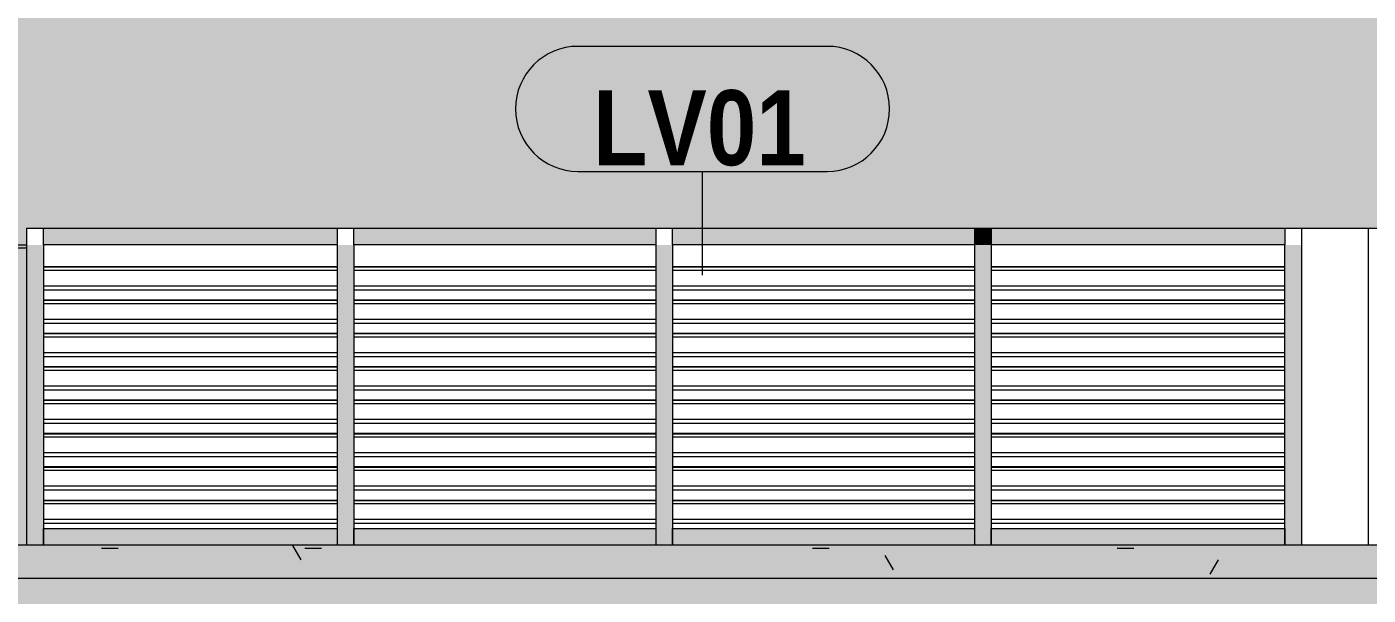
# Model space of a CAD drawing. Header units: millimetres. Extents: x 9199 to 175431, y -4466 to 35300.
# Drawn here: x 111376 to 115401, y 450 to 2154 of the extents above; entities that cross this region are included whole.
import ezdxf

# ---------------------------------------------------------------- set-up
doc = ezdxf.new("R2010")
doc.units = ezdxf.units.MM
for name, color, linetype, lineweight in [('A-DETL-GENF-2', 9, 'Continuous', 9), ('A-DETL-THIN', 151, 'Continuous', 9), ('A-GLAZ-CWMG', 51, 'Continuous', 9), ('A-WALL', 113, 'Continuous', 9), ('A-WALL-IDEN', 211, 'Continuous', 9), ('A-WALL-PATT', 111, 'Continuous', 9), ('A-WALL-PATT-2', 111, 'Continuous', 5), ('S-COLS', 52, 'Continuous', 9)]:
    doc.layers.add(name, color=color, linetype=linetype, lineweight=lineweight)
doc.styles.add('Arial_B', font='arialbd.ttf', dxfattribs={"width": 0.85, "height": 225})

# ---------------------------------------------------------------- blocks, each defined once
blk = doc.blocks.new('Rectangular Mullion - 50 x 100mm-3796220-TKCS_MẶT ĐỨNG HƯỚNG TÂY')
at = {"layer": 'A-GLAZ-CWMG'}
blk.add_hatch(color=256, dxfattribs=at).paths.add_polyline_path([(-69711.9, 1500), (-68830.8, 1500), (-68830.8, 1550), (-69711.9, 1550)])
for p, q in [((-69711.9, 1500), (-69711.9, 1550)), ((-68830.8, 1550), (-68830.8, 1500)), ((-68830.8, 1500), (-69711.9, 1500))]:
    blk.add_line(p, q, dxfattribs=at)
blk = doc.blocks.new('Rectangular Mullion - 50 x 100mm-3796221-TKCS_MẶT ĐỨNG HƯỚNG TÂY')
at = {"layer": 'A-GLAZ-CWMG'}
blk.add_hatch(color=256, dxfattribs=at).paths.add_polyline_path([(-67824.6, 1500), (-66918.4, 1500), (-66918.4, 1550), (-67824.6, 1550)])
for p, q in [((-67824.6, 1500), (-67824.6, 1550)), ((-66918.4, 1550), (-66918.4, 1500)), ((-66918.4, 1500), (-67824.6, 1500))]:
    blk.add_line(p, q, dxfattribs=at)
blk = doc.blocks.new('Rectangular Mullion - 50 x 100mm-3796222-TKCS_MẶT ĐỨNG HƯỚNG TÂY')
at = {"layer": 'A-GLAZ-CWMG'}
blk.add_hatch(color=256, dxfattribs=at).paths.add_polyline_path([(-66868.4, 600), (-65987.2, 600), (-65987.2, 650), (-66868.4, 650)])
for p, q in [((-66868.4, 600), (-66868.4, 650)), ((-66868.4, 650), (-65987.2, 650)), ((-65987.2, 650), (-65987.2, 600))]:
    blk.add_line(p, q, dxfattribs=at)
blk = doc.blocks.new('Rectangular Mullion - 50 x 100mm-3796223-TKCS_MẶT ĐỨNG HƯỚNG TÂY')
at = {"layer": 'A-GLAZ-CWMG'}
blk.add_hatch(color=256, dxfattribs=at).paths.add_polyline_path([(-67003.6, 600), (-66918.4, 600), (-66918.4, 650), (-67824.6, 650), (-67824.6, 600)])
for p, q in [((-67824.6, 600), (-67824.6, 650)), ((-67824.6, 650), (-66918.4, 650)), ((-66918.4, 650), (-66918.4, 600))]:
    blk.add_line(p, q, dxfattribs=at)
blk = doc.blocks.new('Rectangular Mullion - 50 x 100mm-V168-TKCS_MẶT ĐỨNG HƯỚNG TÂY')
at = {"layer": 'A-GLAZ-CWMG'}
blk.add_hatch(color=256, dxfattribs=at).paths.add_polyline_path([(-21335.3, 600), (-21335.3, 700), (-21385.3, 700), (-21385.3, 600)])
blk.add_line((-21335.3, 700), (-21335.3, 600), dxfattribs=at)
blk = doc.blocks.new('Rectangular Mullion - 50 x 100mm-V169-TKCS_MẶT ĐỨNG HƯỚNG TÂY')
at = {"layer": 'A-GLAZ-CWMG'}
blk.add_hatch(color=256, dxfattribs=at).paths.add_polyline_path([(-21335.3, 700), (-21335.3, 800), (-21385.3, 800), (-21385.3, 700)])
blk.add_line((-21335.3, 800), (-21335.3, 700), dxfattribs=at)
blk = doc.blocks.new('Rectangular Mullion - 50 x 100mm-2333211-TKCS_MẶT ĐỨNG HƯỚNG TÂY')
at = {"layer": 'A-GLAZ-CWMG'}
blk.add_hatch(color=256, dxfattribs=at).paths.add_polyline_path([(-40586.9, 600), (-40586.9, 700), (-40636.9, 700), (-40636.9, 600)])
blk.add_line((-40636.9, 600), (-40636.9, 700), dxfattribs=at)
blk = doc.blocks.new('Rectangular Mullion - 50 x 100mm-2333212-TKCS_MẶT ĐỨNG HƯỚNG TÂY')
at = {"layer": 'A-GLAZ-CWMG'}
blk.add_hatch(color=256, dxfattribs=at).paths.add_polyline_path([(-17604.9, 700), (-17586.9, 700), (-17586.9, 800), (-17636.9, 800), (-17636.9, 700)])
blk.add_line((-17636.9, 700), (-17636.9, 800), dxfattribs=at)
blk = doc.blocks.new('Rectangular Mullion - MULLION LA SACH-3796224-TKCS_MẶT ĐỨNG HƯỚNG TÂY')
at = {"layer": 'A-GLAZ-CWMG'}
for p, q in [((-65987.2, 734.3), (-66868.4, 734.3)), ((-65987.2, 733.3), (-66868.4, 733.3)), ((-65987.2, 733.2), (-66868.4, 733.2)), ((-65987.2, 723.5), (-66868.4, 723.5)), ((-65987.2, 676.5), (-66868.4, 676.5)), ((-65987.2, 665), (-66868.4, 665)), ((-65987.2, 664.8), (-66868.4, 664.8))]:
    blk.add_line(p, q, dxfattribs=at)
blk = doc.blocks.new('Rectangular Mullion - MULLION LA SACH-3796225-TKCS_MẶT ĐỨNG HƯỚNG TÂY')
at = {"layer": 'A-GLAZ-CWMG'}
for p, q in [((-66918.4, 734.3), (-67824.6, 734.3)), ((-66918.4, 733.3), (-67824.6, 733.3)), ((-66918.4, 733.2), (-67824.6, 733.2)), ((-66918.4, 723.5), (-67824.6, 723.5)), ((-66918.4, 676.5), (-67824.6, 676.5)), ((-66918.4, 665), (-67824.6, 665)), ((-66918.4, 664.8), (-67824.6, 664.8))]:
    blk.add_line(p, q, dxfattribs=at)
blk = doc.blocks.new('Rectangular Mullion - 50 x 100mm-V171-TKCS_MẶT ĐỨNG HƯỚNG TÂY')
at = {"layer": 'A-GLAZ-CWMG'}
blk.add_hatch(color=256, dxfattribs=at).paths.add_polyline_path([(-18511.5, 600), (-18511.5, 700), (-18561.5, 700), (-18561.5, 600)])
for p, q in [((-18561.5, 700), (-18561.5, 600)), ((-18511.5, 700), (-18511.5, 600))]:
    blk.add_line(p, q, dxfattribs=at)
blk = doc.blocks.new('Rectangular Mullion - 50 x 100mm-2333205-TKCS_MẶT ĐỨNG HƯỚNG TÂY')
at = {"layer": 'A-GLAZ-CWMG'}
blk.add_hatch(color=256, dxfattribs=at).paths.add_polyline_path([(-13113.2, 2100), (-13113.2, 2200), (-13163.2, 2200), (-13163.2, 2100)])
for p, q in [((-13163.2, 2200), (-13163.2, 2100)), ((-13113.2, 2200), (-13113.2, 2100))]:
    blk.add_line(p, q, dxfattribs=at)
blk = doc.blocks.new('Rectangular Mullion - 50 x 100mm-3082126-TKCS_MẶT ĐỨNG HƯỚNG TÂY')
at = {"layer": 'A-GLAZ-CWMG'}
blk.add_hatch(color=256, dxfattribs=at).paths.add_polyline_path([(-20460.7, 1500), (-20410.7, 1500), (-20410.7, 1550), (-20460.7, 1550)])
for p, q in [((-20460.7, 1550), (-20460.7, 1500)), ((-20410.7, 1550), (-20410.7, 1500))]:
    blk.add_line(p, q, dxfattribs=at)
blk = doc.blocks.new('CTL_WALL TAG NO MARK - 10-2062273-TKCS_MẶT ĐỨNG HƯỚNG TÂY')
at = {"layer": 'A-WALL-IDEN'}
for p, q in [((-15159.4, 30418.1), (-15907, 30418.1)), ((-15907, 30043.1), (-15159.4, 30043.1))]:
    blk.add_line(p, q, dxfattribs=at)
for centre, start, end in [((-15907, 30230.6), 90, 270), ((-15159.4, 30230.6), 270, 90)]:
    blk.add_arc(centre, 187.5, start, end, dxfattribs=at)

msp = doc.modelspace()

# ---------------------------------------------------------------- hatches: boundary and pattern name
at = {"layer": 'A-DETL-GENF-2'}
h = msp.add_hatch(dxfattribs=at)
h.set_pattern_fill('FP_33', color=256, style=0, pattern_type=2)
h.set_pattern_definition([(0, (129582.6, 1200), (725.805, 725.805), [725.805, -725.805]), (0, (129582.6, 1472.2), (725.805, 725.805), [725.805, -725.805]), (0, (129582.6, 1744.35), (725.805, 725.805), [725.805, -725.805]), (90, (129673.3, 1835.1), (-725.805, 725.805), [725.805, -725.805]), (90, (129945.5, 1835.1), (-725.805, 725.805), [725.805, -725.805]), (90, (130217.7, 1835.1), (-725.805, 725.805), [725.805, -725.805])])
h.paths.add_polyline_path([(100378.3, -955.5), (168101.5, -955.5), (168101.5, 500), (100378.3, 500), (100378.3, -407.6)])
at = {"layer": 'A-WALL-PATT'}
h = msp.add_hatch(dxfattribs=at)
h.set_pattern_fill('FP_27', color=256, style=0, pattern_type=2)
h.set_pattern_definition([(0, (129582.6, 1200), (1219.2, 304.8), [50.292, -864.108, 50.292, -864.108, -4876.8]), (0, (129582.6, 1200), (1219.2, 304.8), [-1828.8, 50.292, -1778.508, 50.292, -864.108, -2133.6]), (0, (129582.6, 1200), (1219.2, 304.8), [-4572, 50.292, -559.308, 50.292, -1473.708]), (120, (130039.8, 1352.4), (-873.5645, 903.458), [50.292, -864.108, 50.292, -5740.908]), (120, (130039.8, 1352.4), (-873.5645, 903.458), [-964.692, -864.108, 50.292, -1778.508, -3048]), (120, (130039.8, 1352.4), (-873.5645, 903.458), [-3657.6, 50.292, -864.108, 50.292, -2083.308]), (120, (130039.8, 1352.4), (-873.5645, 903.458), [-4622.292, -559.308, 50.292, -1473.708]), (240, (130192.2, 1962), (-345.6355, -1208.258), [50.292, -864.108, 50.292, -5740.908]), (240, (130192.2, 1962), (-345.6355, -1208.258), [-964.692, -864.108, 50.292, -1778.508, -3048]), (240, (130192.2, 1962), (-345.6355, -1208.258), [-3657.6, 50.292, -864.108, 50.292, -2083.308]), (240, (130192.2, 1962), (-345.6355, -1208.258), [-4622.292, -559.308, 50.292, -1473.708])])
h.paths.add_polyline_path([(119051.8, 500), (119051.8, 600), (106801.2, 600), (106801.2, 500), (118896.4, 500)])
h = msp.add_hatch(dxfattribs=at)
h.set_pattern_fill('FP_28', color=256, style=0, pattern_type=2)
h.set_pattern_definition([(349.695, (119240.804, 869.39), (3657.59817, -609.61005), [68.155, -6747.38]), (0, (119307.86, 857.2), (609.6, 609.6), [67.056, -542.544]), (18.435, (119374.92, 857.2), (1219.1992, 609.6016), [57.832, -1869.893]), (172.875, (119429.78, 875.49), (4267.1994, -609.5991), [49.148, -4865.604]), (174.806, (119381.01, 881.584), (6096.00395, -609.55472), [67.333, -6665.92]), (194.036, (119313.96, 887.68), (-1828.8022, -609.5924), [75.403, -2438.042]), (9.462, (119289.57, 869.39), (3048.00504, 609.5835), [37.08, -3670.97]), (353.66, (119326.15, 875.49), (-4876.8008, 609.5835), [55.202, -5464.96]), (185.711, (119381.01, 869.39), (-5486.3951, -609.63944), [61.264, -6065.139]), (168.69, (119320.05, 863.3), (2438.4, -609.6026), [31.084, -3077.28]), (354.806, (119185.94, 863.296), (-6096.00395, 609.55472), [67.333, -6665.92]), (348.69, (119253, 857.2), (-2438.4, 609.6026), [62.167, -3046.194]), (0, (119313.96, 845), (609.6, 609.6), [73.152, -536.448]), (20.556, (119387.11, 845.01), (3048.0001, 1219.19697), [52.084, -5156.34]), (3.814, (119435.876, 863.296), (8534.40115, 609.58889), [91.643, -9072.654]), (354.806, (119527.316, 869.39), (-6096.00395, 609.55472), [67.333, -6665.92]), (0, (119594.4, 863.3), (609.6, 609.6), [67.056, -542.544]), (5.194, (119051.83, 863.296), (6096.00395, 609.55472), [67.333, -6665.92]), (354.806, (119118.884, 869.39), (-6096.00395, 609.55472), [67.333, -6665.92]), (0, (119051.8, 875.5), (609.6, 609.6), [36.576, -573.024]), (5.194, (119088.404, 875.49), (6096.00395, 609.55472), [67.333, -6665.92]), (0, (119155.46, 881.6), (609.6, 609.6), [60.96, -548.64]), (10.305, (119216.42, 881.584), (-3657.59817, -609.61005), [68.155, -6747.38]), (5.194, (119283.476, 893.776), (6096.00395, 609.55472), [67.333, -6665.92]), (354.806, (119350.53, 899.87), (-6096.00395, 609.55472), [67.333, -6665.92]), (354.806, (119417.59, 893.776), (-6096.00395, 609.55472), [67.333, -6665.92]), (351.87, (119484.644, 887.68), (-3657.60043, 609.5929), [86.21, -4224.312]), (0, (119570, 875.5), (609.6, 609.6), [91.44, -518.16]), (347.471, (119545.604, 509.73), (3047.99888, -609.61085), [56.202, -5564.033]), (354.289, (119600.47, 497.536), (-5486.3951, 609.63944), [61.264, -6065.139]), (8.13, (119545.604, 509.73), (3657.60043, 609.5929), [43.105, -4267.418]), (9.462, (119588.28, 515.82), (3048.00504, 609.5835), [74.16, -3633.892]), (0, (119051.8, 528), (609.6, 609.6), [73.152, -536.448]), (350.538, (119124.98, 528.02), (-3048.005, 609.5835), [37.08, -3670.97]), (201.801, (119161.56, 521.92), (1828.8045, 609.5868), [32.828, -3249.968]), (192.995, (119131.076, 509.73), (5486.39314, 1219.23746), [81.331, -8051.747]), (352.875, (119612.66, 509.73), (-4267.1994, 609.5991), [49.148, -4865.604]), (7.125, (119612.66, 509.73), (4267.1994, 609.5991), [49.148, -4865.604]), (0, (119051.8, 515.8), (609.6, 609.6), [48.768, -560.832]), (194.036, (119100.6, 515.82), (-1828.8022, -609.5924), [50.27, -2463.177]), (356.633, (119185.94, 534.112), (-9753.59439, 609.69188), [103.811, -10277.302]), (357.709, (119289.572, 528.016), (-14630.39665, 609.69909), [152.522, -15099.665]), (3.18, (119441.972, 521.92), (10363.19831, 609.63121), [109.897, -10879.823]), (9.462, (119551.7, 528.02), (3048.00504, 609.5835), [111.242, -3596.81]), (10.305, (119051.83, 473.15), (-3657.59817, -609.61005), [68.155, -6747.38]), (15.945, (119118.884, 485.34), (-2438.4042, -609.58315), [88.76, -4349.196]), (0, (119204.2, 509.7), (609.6, 609.6), [79.248, -530.352]), (351.87, (119283.48, 509.73), (-3657.60043, 609.5929), [86.21, -4224.312]), (3.576, (119368.82, 497.536), (9144.00297, 609.5468), [97.726, -9674.906]), (351.254, (119466.356, 503.63), (4267.20096, -609.58783), [80.18, -7937.856]), (345.964, (119545.6, 491.44), (-1828.8022, 609.5924), [75.403, -2438.042]), (0, (119618.76, 473.15), (609.6, 609.6), [42.672, -566.928]), (174.806, (119185.94, 534.11), (6096.00395, -609.55472), [134.665, -6598.587]), (355.236, (119051.83, 570.69), (-6705.59647, 609.64143), [146.811, -7193.745]), (0, (119198.13, 558.5), (609.6, 609.6), [140.208, -469.392]), (4.086, (119338.34, 558.496), (7924.79503, 609.65274), [171.123, -8385.02]), (0, (119509, 570.7), (609.6, 609.6), [152.4, -457.2]), (7.125, (119051.83, 442.67), (4267.1994, 609.5991), [147.443, -4767.31]), (6.34, (119198.13, 460.96), (4876.8008, 609.5835), [110.403, -5409.758]), (357.51, (119307.86, 473.152), (-13411.196973, 609.70439), [140.34, -13893.706]), (353.48, (119448.068, 467.056), (-15849.59217, 1828.855172), [214.749, -21260.135]), (3.013, (119051.83, 838.912), (10972.79715, 609.6408), [115.984, -11482.446]), (351.87, (119167.65, 845.01), (-3657.60043, 609.5929), [129.316, -4181.208]), (357.614, (119295.668, 826.72), (-14020.79943, 609.613717), [146.431, -14496.664]), (10.62, (119441.972, 820.624), (-6705.59246, -1219.23973), [99.236, -9824.334]), (0, (119539.5, 838.9), (609.6, 609.6), [121.92, -487.68]), (356.82, (119051.83, 912.064), (-10363.19831, 609.63121), [109.897, -10879.823]), (6.009, (119161.556, 905.968), (-6095.99899, -609.599175), [116.464, -11529.929]), (6.71, (119277.38, 918.16), (-5486.39734, -609.61573), [104.346, -10330.325]), (354.289, (119381.01, 930.35), (-5486.3951, 609.63944), [122.528, -6003.877]), (347.905, (119502.932, 918.16), (-5486.39487, 1219.22295), [87.281, -8640.862]), (9.462, (119588.28, 899.87), (3048.00504, 609.5835), [74.16, -3633.892]), (3.814, (119051.83, 796.24), (8534.40115, 609.58889), [91.643, -9072.654]), (347.196, (119143.268, 802.336), (-7924.80896, 1828.76326), [137.532, -13615.67]), (0, (119277.4, 771.86), (609.6, 609.6), [152.4, -457.2]), (5.44, (119429.78, 771.856), (-6705.60249, -609.56085), [128.595, -12730.932]), (6.71, (119557.796, 784.048), (-5486.397345, -609.61573), [104.346, -10330.325]), (0, (119051.8, 954.74), (609.6, 609.6), [103.632, -505.968]), (8.13, (119155.46, 954.74), (3657.60043, 609.5929), [172.42, -4138.102]), (357.614, (119326.148, 979.12), (-14020.79943, 609.613717), [146.431, -14496.664]), (354.472, (119472.452, 973.024), (12801.59101, -1219.302898), [189.859, -18796.025]), (6.843, (119051.828, 400), (-10363.195037, -1219.241277), [153.494, -15195.842]), (0, (119204.2, 418.3), (609.6, 609.6), [170.688, -438.912]), (356.348, (119374.916, 418.288), (-18897.604963, 1219.126665), [287.095, -28422.422]), (0, (119051.8, 613.36), (609.6, 609.6), [146.304, -463.296]), (4.764, (119198.13, 613.36), (6705.59647, 609.64143), [146.811, -7193.745]), (358.152, (119344.436, 625.552), (-18287.996238, 609.724117), [189.074, -18718.355]), (357.274, (119533.412, 619.456), (-12192.004244, 609.53415), [128.161, -12687.945]), (354.806, (119051.83, 710.896), (-6096.00395, 609.55472), [134.665, -6598.587]), (0, (119185.94, 698.7), (609.6, 609.6), [195.072, -414.528]), (1.909, (119381.012, 698.704), (17678.40105, 609.553228), [182.982, -18115.176]), (3.576, (119563.892, 704.8), (9144.00297, 609.5468), [97.726, -9674.906])])
h.paths.add_polyline_path([(119051.8, 500), (119051.8, 600), (106801.2, 600), (106801.2, 500), (118896.4, 500)])
at = {"layer": 'A-WALL-PATT-2'}
h = msp.add_hatch(color=256, dxfattribs=at)
h.paths.add_polyline_path([(107897.9, 600), (108101.3, 600), (108101.3, 1490), (107897.9, 1490), (107897.9, 688.4)])
h.paths.add_polyline_path([(111026.2, 600), (111376.4, 600), (111376.4, 1490), (111026.2, 1490), (111026.2, 688.4)])
h.paths.add_polyline_path([(111026.2, 1500), (111376.4, 1500), (111376.4, 1550), (116104.9, 1550), (116104.9, 2200), (107897.9, 2200), (107897.9, 1500), (108101.3, 1500), (108101.3, 1550), (111026.2, 1550)])
msp.add_hatch(color=256, dxfattribs=at).paths.add_polyline_path([(111026.2, 1490), (111376.4, 1490), (111376.4, 1500), (111026.2, 1500)])

# ---------------------------------------------------------------- linework, layer by layer
at = {"layer": 'A-DETL-THIN'}
msp.add_line((168101.5, 500), (100378.3, 500), dxfattribs=at)
at = {"layer": 'A-WALL'}
for p, q in [((111376.4, 600), (111376.4, 1550)), ((111376.4, 1550), (119226.2, 1550)), ((115400.9, 1550), (115400.9, 600)), ((111026.2, 1500), (111376.4, 1500)), ((111376.4, 1490), (111026.2, 1490)), ((140751.8, 600), (101791.2, 600))]:
    msp.add_line(p, q, dxfattribs=at)
at = {"layer": 'A-WALL-IDEN'}
msp.add_line((113403.8, 1409.6), (113403.8, 1720.7), dxfattribs=at)
at = {"layer": 'S-COLS'}
msp.add_line((115200.9, 1550), (115200.9, 600), dxfattribs=at)

# ---------------------------------------------------------------- block references
at = {"layer": 'A-GLAZ-CWMG'}
for name, p in [('Rectangular Mullion - 50 x 100mm-3796220-TKCS_MẶT ĐỨNG HƯỚNG TÂY', (181138.2, 0)), ('Rectangular Mullion - 50 x 100mm-3796221-TKCS_MẶT ĐỨNG HƯỚNG TÂY', (180182, 0)), ('Rectangular Mullion - 50 x 100mm-3796221-TKCS_MẶT ĐỨNG HƯỚNG TÂY', (181138.2, 0)), ('Rectangular Mullion - 50 x 100mm-3082126-TKCS_MẶT ĐỨNG HƯỚNG TÂY', (134680.5, 0)), ('Rectangular Mullion - 50 x 100mm-3796220-TKCS_MẶT ĐỨNG HƯỚNG TÂY', (183981.7, 0)), ('Rectangular Mullion - 50 x 100mm-V169-TKCS_MẶT ĐỨNG HƯỚNG TÂY', (132761.5, 700)), ('Rectangular Mullion - 50 x 100mm-2333205-TKCS_MẶT ĐỨNG HƯỚNG TÂY', (125470.6, -700)), ('Rectangular Mullion - 50 x 100mm-2333205-TKCS_MẶT ĐỨNG HƯỚNG TÂY', (126426.8, -700)), ('Rectangular Mullion - 50 x 100mm-2333205-TKCS_MẶT ĐỨNG HƯỚNG TÂY', (127383, -700)), ('Rectangular Mullion - 50 x 100mm-2333212-TKCS_MẶT ĐỨNG HƯỚNG TÂY', (132787.9, 700)), ('Rectangular Mullion - MULLION LA SACH-3796224-TKCS_MẶT ĐỨNG HƯỚNG TÂY', (178294.6, 700)), ('Rectangular Mullion - MULLION LA SACH-3796225-TKCS_MẶT ĐỨNG HƯỚNG TÂY', (180182, 700)), ('Rectangular Mullion - MULLION LA SACH-3796225-TKCS_MẶT ĐỨNG HƯỚNG TÂY', (181138.2, 700)), ('Rectangular Mullion - MULLION LA SACH-3796224-TKCS_MẶT ĐỨNG HƯỚNG TÂY', (181138.2, 700)), ('Rectangular Mullion - 50 x 100mm-V169-TKCS_MẶT ĐỨNG HƯỚNG TÂY', (132761.5, 600)), ('Rectangular Mullion - 50 x 100mm-2333205-TKCS_MẶT ĐỨNG HƯỚNG TÂY', (125470.6, -800)), ('Rectangular Mullion - 50 x 100mm-2333205-TKCS_MẶT ĐỨNG HƯỚNG TÂY', (126426.8, -800)), ('Rectangular Mullion - 50 x 100mm-2333205-TKCS_MẶT ĐỨNG HƯỚNG TÂY', (127383, -800)), ('Rectangular Mullion - 50 x 100mm-2333212-TKCS_MẶT ĐỨNG HƯỚNG TÂY', (132787.9, 600)), ('Rectangular Mullion - MULLION LA SACH-3796224-TKCS_MẶT ĐỨNG HƯỚNG TÂY', (178294.6, 600)), ('Rectangular Mullion - MULLION LA SACH-3796225-TKCS_MẶT ĐỨNG HƯỚNG TÂY', (180182, 600)), ('Rectangular Mullion - MULLION LA SACH-3796225-TKCS_MẶT ĐỨNG HƯỚNG TÂY', (181138.2, 600)), ('Rectangular Mullion - MULLION LA SACH-3796224-TKCS_MẶT ĐỨNG HƯỚNG TÂY', (181138.2, 600)), ('Rectangular Mullion - 50 x 100mm-V169-TKCS_MẶT ĐỨNG HƯỚNG TÂY', (132761.5, 500)), ('Rectangular Mullion - 50 x 100mm-2333205-TKCS_MẶT ĐỨNG HƯỚNG TÂY', (125470.6, -900)), ('Rectangular Mullion - 50 x 100mm-2333205-TKCS_MẶT ĐỨNG HƯỚNG TÂY', (126426.8, -900)), ('Rectangular Mullion - 50 x 100mm-2333205-TKCS_MẶT ĐỨNG HƯỚNG TÂY', (127383, -900)), ('Rectangular Mullion - 50 x 100mm-2333212-TKCS_MẶT ĐỨNG HƯỚNG TÂY', (132787.9, 500)), ('Rectangular Mullion - MULLION LA SACH-3796224-TKCS_MẶT ĐỨNG HƯỚNG TÂY', (178294.6, 500)), ('Rectangular Mullion - MULLION LA SACH-3796225-TKCS_MẶT ĐỨNG HƯỚNG TÂY', (180182, 500)), ('Rectangular Mullion - MULLION LA SACH-3796225-TKCS_MẶT ĐỨNG HƯỚNG TÂY', (181138.2, 500)), ('Rectangular Mullion - MULLION LA SACH-3796224-TKCS_MẶT ĐỨNG HƯỚNG TÂY', (181138.2, 500)), ('Rectangular Mullion - 50 x 100mm-V169-TKCS_MẶT ĐỨNG HƯỚNG TÂY', (132761.5, 400)), ('Rectangular Mullion - 50 x 100mm-2333205-TKCS_MẶT ĐỨNG HƯỚNG TÂY', (125470.6, -1000)), ('Rectangular Mullion - 50 x 100mm-2333205-TKCS_MẶT ĐỨNG HƯỚNG TÂY', (126426.8, -1000)), ('Rectangular Mullion - 50 x 100mm-2333205-TKCS_MẶT ĐỨNG HƯỚNG TÂY', (127383, -1000)), ('Rectangular Mullion - 50 x 100mm-2333212-TKCS_MẶT ĐỨNG HƯỚNG TÂY', (132787.9, 400)), ('Rectangular Mullion - MULLION LA SACH-3796224-TKCS_MẶT ĐỨNG HƯỚNG TÂY', (178294.6, 400)), ('Rectangular Mullion - MULLION LA SACH-3796225-TKCS_MẶT ĐỨNG HƯỚNG TÂY', (180182, 400)), ('Rectangular Mullion - MULLION LA SACH-3796225-TKCS_MẶT ĐỨNG HƯỚNG TÂY', (181138.2, 400)), ('Rectangular Mullion - MULLION LA SACH-3796224-TKCS_MẶT ĐỨNG HƯỚNG TÂY', (181138.2, 400)), ('Rectangular Mullion - 50 x 100mm-V169-TKCS_MẶT ĐỨNG HƯỚNG TÂY', (132761.5, 300)), ('Rectangular Mullion - 50 x 100mm-2333205-TKCS_MẶT ĐỨNG HƯỚNG TÂY', (125470.6, -1100)), ('Rectangular Mullion - 50 x 100mm-2333205-TKCS_MẶT ĐỨNG HƯỚNG TÂY', (126426.8, -1100)), ('Rectangular Mullion - 50 x 100mm-2333205-TKCS_MẶT ĐỨNG HƯỚNG TÂY', (127383, -1100)), ('Rectangular Mullion - 50 x 100mm-2333212-TKCS_MẶT ĐỨNG HƯỚNG TÂY', (132787.9, 300)), ('Rectangular Mullion - MULLION LA SACH-3796224-TKCS_MẶT ĐỨNG HƯỚNG TÂY', (178294.6, 300)), ('Rectangular Mullion - MULLION LA SACH-3796225-TKCS_MẶT ĐỨNG HƯỚNG TÂY', (180182, 300)), ('Rectangular Mullion - MULLION LA SACH-3796225-TKCS_MẶT ĐỨNG HƯỚNG TÂY', (181138.2, 300)), ('Rectangular Mullion - MULLION LA SACH-3796224-TKCS_MẶT ĐỨNG HƯỚNG TÂY', (181138.2, 300)), ('Rectangular Mullion - 50 x 100mm-V169-TKCS_MẶT ĐỨNG HƯỚNG TÂY', (132761.5, 200)), ('Rectangular Mullion - 50 x 100mm-2333205-TKCS_MẶT ĐỨNG HƯỚNG TÂY', (125470.6, -1200)), ('Rectangular Mullion - 50 x 100mm-2333205-TKCS_MẶT ĐỨNG HƯỚNG TÂY', (126426.8, -1200)), ('Rectangular Mullion - 50 x 100mm-2333205-TKCS_MẶT ĐỨNG HƯỚNG TÂY', (127383, -1200)), ('Rectangular Mullion - 50 x 100mm-2333212-TKCS_MẶT ĐỨNG HƯỚNG TÂY', (132787.9, 200)), ('Rectangular Mullion - MULLION LA SACH-3796224-TKCS_MẶT ĐỨNG HƯỚNG TÂY', (178294.6, 200)), ('Rectangular Mullion - MULLION LA SACH-3796225-TKCS_MẶT ĐỨNG HƯỚNG TÂY', (180182, 200)), ('Rectangular Mullion - MULLION LA SACH-3796225-TKCS_MẶT ĐỨNG HƯỚNG TÂY', (181138.2, 200)), ('Rectangular Mullion - MULLION LA SACH-3796224-TKCS_MẶT ĐỨNG HƯỚNG TÂY', (181138.2, 200)), ('Rectangular Mullion - 50 x 100mm-V169-TKCS_MẶT ĐỨNG HƯỚNG TÂY', (132761.5, 100)), ('Rectangular Mullion - 50 x 100mm-2333205-TKCS_MẶT ĐỨNG HƯỚNG TÂY', (125470.6, -1300)), ('Rectangular Mullion - 50 x 100mm-2333205-TKCS_MẶT ĐỨNG HƯỚNG TÂY', (126426.8, -1300)), ('Rectangular Mullion - 50 x 100mm-2333205-TKCS_MẶT ĐỨNG HƯỚNG TÂY', (127383, -1300)), ('Rectangular Mullion - 50 x 100mm-2333212-TKCS_MẶT ĐỨNG HƯỚNG TÂY', (132787.9, 100)), ('Rectangular Mullion - MULLION LA SACH-3796224-TKCS_MẶT ĐỨNG HƯỚNG TÂY', (178294.6, 100)), ('Rectangular Mullion - MULLION LA SACH-3796225-TKCS_MẶT ĐỨNG HƯỚNG TÂY', (180182, 100)), ('Rectangular Mullion - MULLION LA SACH-3796225-TKCS_MẶT ĐỨNG HƯỚNG TÂY', (181138.2, 100)), ('Rectangular Mullion - MULLION LA SACH-3796224-TKCS_MẶT ĐỨNG HƯỚNG TÂY', (181138.2, 100)), ('Rectangular Mullion - 50 x 100mm-V169-TKCS_MẶT ĐỨNG HƯỚNG TÂY', (132761.5, 0)), ('Rectangular Mullion - 50 x 100mm-2333205-TKCS_MẶT ĐỨNG HƯỚNG TÂY', (125470.6, -1400)), ('Rectangular Mullion - 50 x 100mm-2333205-TKCS_MẶT ĐỨNG HƯỚNG TÂY', (126426.8, -1400)), ('Rectangular Mullion - 50 x 100mm-2333205-TKCS_MẶT ĐỨNG HƯỚNG TÂY', (127383, -1400)), ('Rectangular Mullion - 50 x 100mm-2333212-TKCS_MẶT ĐỨNG HƯỚNG TÂY', (132787.9, 0)), ('Rectangular Mullion - MULLION LA SACH-3796224-TKCS_MẶT ĐỨNG HƯỚNG TÂY', (178294.6, 0)), ('Rectangular Mullion - MULLION LA SACH-3796225-TKCS_MẶT ĐỨNG HƯỚNG TÂY', (180182, 0)), ('Rectangular Mullion - MULLION LA SACH-3796225-TKCS_MẶT ĐỨNG HƯỚNG TÂY', (181138.2, 0)), ('Rectangular Mullion - MULLION LA SACH-3796224-TKCS_MẶT ĐỨNG HƯỚNG TÂY', (181138.2, 0)), ('Rectangular Mullion - 50 x 100mm-V168-TKCS_MẶT ĐỨNG HƯỚNG TÂY', (132761.5, 0)), ('Rectangular Mullion - 50 x 100mm-V171-TKCS_MẶT ĐỨNG HƯỚNG TÂY', (130868.9, 0)), ('Rectangular Mullion - 50 x 100mm-V171-TKCS_MẶT ĐỨNG HƯỚNG TÂY', (131825.1, 0)), ('Rectangular Mullion - 50 x 100mm-V171-TKCS_MẶT ĐỨNG HƯỚNG TÂY', (132781.3, 0)), ('Rectangular Mullion - 50 x 100mm-2333211-TKCS_MẶT ĐỨNG HƯỚNG TÂY', (155787.9, 0)), ('Rectangular Mullion - 50 x 100mm-3796222-TKCS_MẶT ĐỨNG HƯỚNG TÂY', (178294.6, 0)), ('Rectangular Mullion - 50 x 100mm-3796223-TKCS_MẶT ĐỨNG HƯỚNG TÂY', (180182, 0)), ('Rectangular Mullion - 50 x 100mm-3796223-TKCS_MẶT ĐỨNG HƯỚNG TÂY', (181138.2, 0)), ('Rectangular Mullion - 50 x 100mm-3796222-TKCS_MẶT ĐỨNG HƯỚNG TÂY', (181138.2, 0))]:
    msp.add_blockref(name, p, dxfattribs=at)
at = {"layer": 'A-WALL-IDEN'}
msp.add_blockref('CTL_WALL TAG NO MARK - 10-2062273-TKCS_MẶT ĐỨNG HƯỚNG TÂY', (128937, -28322.4), dxfattribs=at)

# ---------------------------------------------------------------- texts
at = {"layer": 'A-WALL-IDEN', "insert": (113394.5, 1850.1), "char_height": 225, "width": 657.9, "attachment_point": 5, "line_spacing_factor": 0.936439, "style": 'Arial_B'}
msp.add_mtext('\\pt6.37425,12.75075,19.125,25.49925,31.87575,38.25,44.62425,51.00075,57.375,63.74925,70.12575,76.5,82.87425,89.25075,95.625,101.99925,108.37575,114.75,121.12425,127.50075,133.875,140.24925,146.62575,153,159.37425,165.75075,172.125,178.49925,184.87575,191.25,197.62425,204.00075;LV01', dxfattribs=at)

doc.saveas('drawing.dxf')
